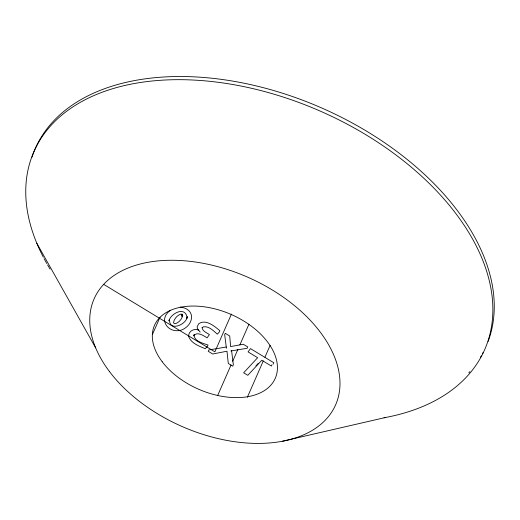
<?xml version="1.0" encoding="UTF-8"?>
<svg xmlns="http://www.w3.org/2000/svg" width="520" height="520" viewBox="0 0 520 520"><rect width="100%" height="100%" fill="white"/><g stroke="black" fill="none" stroke-linecap="round" stroke-linejoin="round"><path stroke-width="0.78" d="M152.555 334.21L160.043 317.155M231.446 314.08L214.87 351.839L103.669 284.356M217.724 395.35L231.062 364.956M232.694 361.244L237.9 349.388M239.85 344.935L248.963 324.181M247.332 397.293L263.296 360.925M264.927 357.221L270.14 345.345M271.999 364.696L271.401 366.06L261.794 360.23L247.806 375.317L243.653 372.794L257.634 357.701L248.066 351.897L250.458 348.595L273.793 362.759L273.195 364.117M255.938 365.833L258.089 363.512M170.619 310.219C157.45 319.098 168.109 334.029 181.389 330.077C194.025 325.175 196.209 308.828 180.239 307.106M202.105 327.711L203.528 326.794C209.099 326.06 213.486 330.831 217.308 334.172L219.271 332.053L219.869 330.694C214.506 326.274 205.803 318.714 198.679 323.784L197.21 326.683L197.288 328.354L200.155 332.163M282.49 441.233L385.528 417.488M226.226 347.016L208.845 349.947L208.247 351.306L212.693 354.003L226.987 351.221L228.286 363.467L232.752 366.178L233.35 364.819L231.562 350.382M230.867 350.942L247.136 348.303L247.734 346.944L243.289 344.247L230.62 346.587L229.723 336.018L225.277 333.32L224.679 334.678L226.421 348.244M198.816 330.2C194.233 327.847 187.954 331.396 188.702 336.713C191.38 343.434 199.089 346.138 205.283 348.706L207.435 346.379L208.033 345.02C203.086 343.304 193.564 341.192 194.161 334.549L193.564 335.907C196.989 331.123 203.528 335.615 207.077 337.857L209.43 334.601C206.758 332.716 202.65 331.37 202.04 327.73M36.809 243.256L95.68 347.893M43.342 257.192A246.168 152.237 23.7 0 1 158.073 80.464A246.168 152.237 23.7 0 1 463.619 224.458A246.168 152.237 23.7 0 1 384.053 417.762M50.083 269.106A246.168 152.237 23.7 0 1 47.58 264.908M46.781 263.503A246.168 152.237 23.7 0 1 44.077 258.596M483.236 352.359A246.168 152.237 23.7 0 1 482.476 353.776M481.293 355.875A246.168 152.237 23.7 0 1 480.474 357.26M469.911 371.612A246.168 152.237 23.7 0 1 468.819 372.821M31.987 157.157A246.168 152.237 23.7 0 1 311.019 103.48A246.168 152.237 23.7 0 1 488.111 341.458M182.195 314.249L182.124 316.563L181.597 315.608L182.195 314.249L180.823 314.087C177.131 315.387 174.297 318.695 173.498 322.517L174.122 323.544L175.578 323.661C179.231 322.315 182.013 319.026 182.722 315.198L182.195 314.249M187.044 316.914L186.778 318.26L187.375 316.901C185.881 324.987 168.974 331.87 169.507 319.501L168.909 320.866C170.787 313.541 184.691 306.124 187.044 316.914M109.59 371.709A131.879 81.555 23.7 0 0 326.072 419.322A131.879 81.555 23.7 0 0 208.949 264.485A131.879 81.555 23.7 0 0 109.59 371.709M162.234 361.777A65.936 40.774 23.7 0 0 270.471 385.58A65.936 40.774 23.7 0 0 211.913 308.165A65.936 40.774 23.7 0 0 162.234 361.777"/></g></svg>
